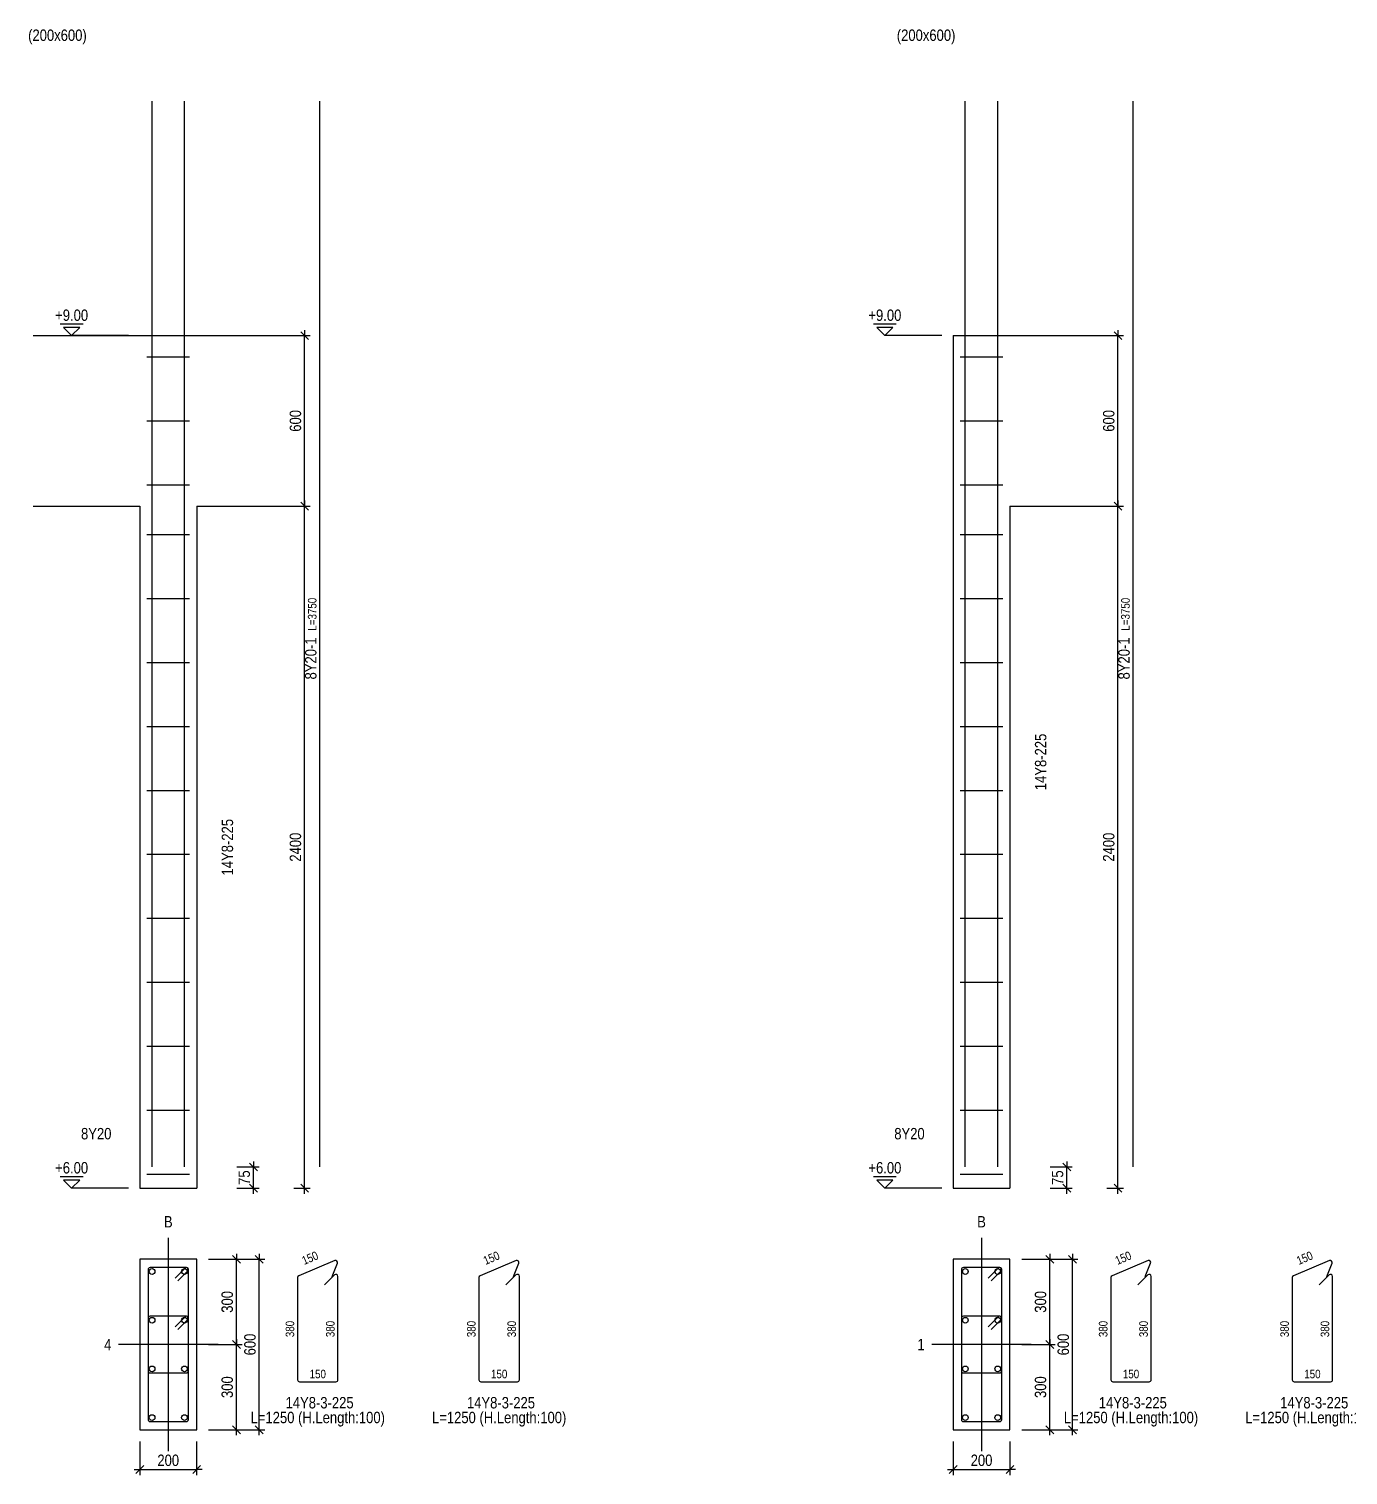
# Model space of a CAD drawing. Extents: x 0 to 206258, y -403073 to 0.
# Drawn here: x 64978 to 76581, y -143467 to -130745 of the extents above; entities that cross this region are included whole.
import ezdxf
from ezdxf.enums import TextEntityAlignment as Align
from ezdxf.lldxf.tags import DXFTag

# ---------------------------------------------------------------- set-up
doc = ezdxf.new("R2010")
doc.units = 0
doc.header["$LTSCALE"] = 1000
for name, color, linetype in [('Axis Line(Dir 1)', 8, 'CENTER2'), ('Axis Line(Dir 2)', 150, 'CENTER2'), ('Column Line(D)', 1, 'Continuous'), ('Dimension Line', 5, 'Continuous'), ('Dimension Text', 5, 'Continuous'), ('Link Line', 3, 'Continuous'), ('Rebar Label', 6, 'Continuous'), ('Rebar Length Text', 8, 'Continuous'), ('Rebar Line', 7, 'Continuous'), ('Top Rebar Label', 6, 'Continuous'), ('Top Rebar Length Text', 8, 'Continuous'), ('Top Rebar Line', 7, 'Continuous')]:
    doc.layers.add(name, color=color, linetype=linetype)
for name, color, linetype, true_color in [('Column Size Label (D)', 94, 'Continuous', 0x008100), ('Level Mark Line', 253, 'Continuous', 0x828282), ('Level Mark Text', 253, 'Continuous', 0x828282), ('Link Label', 94, 'Continuous', 0x008100), ('Link Length Text', 94, 'Continuous', 0x008100)]:
    doc.layers.add(name, color=color, linetype=linetype, true_color=true_color)
doc.styles.add('Column Size Label (D)', font='ARIALN.TTF', dxfattribs={"height": 100})
doc.styles.add('Dimension Text', font='ARIALN.TTF', dxfattribs={"height": 100})
doc.styles.add('Level Mark Text', font='ARIALN.TTF', dxfattribs={"height": 100})
doc.styles.add('Link Label', font='ARIALN.TTF', dxfattribs={"height": 100})
doc.styles.add('Link Length Text', font='ARIALN.TTF', dxfattribs={"height": 100})
doc.styles.add('Rebar Label', font='ARIALN.TTF', dxfattribs={"height": 100})
doc.styles.add('Rebar Length Text', font='ARIALN.TTF', dxfattribs={"height": 75})
doc.styles.add('Top Rebar Label', font='ARIALN.TTF', dxfattribs={"height": 100})
doc.styles.add('Top Rebar Length Text', font='ARIALN.TTF', dxfattribs={"height": 75})
tags = doc.linetypes.add('CENTER2', pattern=[1.125, 0.75, -0.125, 0.125, -0.125]).pattern_tags.tags
tags[10:11] = [DXFTag(74, 4), DXFTag(75, 0), DXFTag(340, '0'), DXFTag(46, 0.0), DXFTag(50, 0.0), DXFTag(44, 0.0), DXFTag(45, 0.0)]
tags[8:9] = [DXFTag(74, 4), DXFTag(75, 0), DXFTag(340, '0'), DXFTag(46, 0.0), DXFTag(50, 0.0), DXFTag(44, 0.0), DXFTag(45, 0.0)]
tags[6:7] = [DXFTag(74, 4), DXFTag(75, 0), DXFTag(340, '0'), DXFTag(46, 0.0), DXFTag(50, 0.0), DXFTag(44, 0.0), DXFTag(45, 0.0)]
tags[4:5] = [DXFTag(74, 4), DXFTag(75, 0), DXFTag(340, '0'), DXFTag(46, 0.0), DXFTag(50, 0.0), DXFTag(44, 0.0), DXFTag(45, 0.0)]
doc.dimstyles.new('COLUMNELV', dxfattribs={"dimtxt": 100, "dimasz": 30, "dimexe": 48.3, "dimexo": 103.5, "dimgap": 30, "dimtad": 1, "dimtoh": 1, "dimdec": 1, "dimlfac": 0.4, "dimdsep": 46, "dimtxsty": 'Dimension Text', "dimblk": 'PCDIM_TICK', "dimcen": 0.09, "dimclrd": 5, "dimclre": 5, "dimclrt": 5, "dimadec": 1, "dimazin": 0, "dimtp": 1, "dimtm": 1, "dimtfac": 1, "dimtdec": 4, "dimtofl": 0, "dimtmove": 0, "dimatfit": 3, "dimfxl": 1, "dimtolj": 1, "dimtzin": 0, "dimarcsym": 0})

# ---------------------------------------------------------------- blocks, each defined once
blk = doc.blocks.new('PCDIM_TICK')
at = {"layer": 'Dimension Line', "color": 0, "transparency": 33554687}
for p, q in [((1.15, 1.15), (-1.15, -1.15)), ((1.61, 0), (0, 0))]:
    blk.add_line(p, q, dxfattribs=at)
blk = doc.blocks.new('*U2335')
at = {"layer": 'Dimension Line', "color": 5, "true_color": 0x0000ff, "transparency": 16777216}
for p, q in [((67307, -134943), (67452, -134943)), ((67403, -140943), (67403, -134943)), ((67307, -140943), (67452, -140943))]:
    blk.add_line(p, q, dxfattribs=at)
at = {"layer": 'Dimension Line', "color": 5, "true_color": 0x0000ff, "transparency": 16777216, "xscale": 30, "yscale": 30}
for p, rotation in [((67403, -134943), 89.99999999999447), ((67403, -140943), 269.9999999999834)]:
    blk.add_blockref('PCDIM_TICK', p, dxfattribs=dict(at, rotation=rotation))
at = {"layer": 'Dimension Line', "color": 5, "true_color": 0x0000ff, "transparency": 16777216, "insert": (67373, -137943), "char_height": 100, "width": 247.25, "attachment_point": 8, "rotation": 90, "style": 'Dimension Text'}
blk.add_mtext('2400', dxfattribs=at)
blk = doc.blocks.new('*U2336')
at = {"layer": 'Dimension Line', "color": 5, "true_color": 0x0000ff, "transparency": 16777216}
for p, q in [((67307, -133443), (67452, -133443)), ((67403, -134943), (67403, -133443)), ((67307, -134943), (67452, -134943))]:
    blk.add_line(p, q, dxfattribs=at)
at = {"layer": 'Dimension Line', "color": 5, "true_color": 0x0000ff, "transparency": 16777216, "xscale": 30, "yscale": 30}
for p, rotation in [((67403, -133443), 89.99999999999447), ((67403, -134943), 269.9999999999834)]:
    blk.add_blockref('PCDIM_TICK', p, dxfattribs=dict(at, rotation=rotation))
at = {"layer": 'Dimension Line', "color": 5, "true_color": 0x0000ff, "transparency": 16777216, "insert": (67373, -134193), "char_height": 100, "width": 181.97, "attachment_point": 8, "rotation": 90, "style": 'Dimension Text'}
blk.add_mtext('600', dxfattribs=at)
blk = doc.blocks.new('*U2337')
at = {"layer": 'Dimension Line', "color": 5, "true_color": 0x0000ff, "transparency": 16777216}
for p, q in [((66807, -140756), (67002, -140756)), ((66953, -140943), (66953, -140756)), ((66807, -140943), (67002, -140943))]:
    blk.add_line(p, q, dxfattribs=at)
at = {"layer": 'Dimension Line', "color": 5, "true_color": 0x0000ff, "transparency": 16777216, "xscale": 30, "yscale": 30}
for p, rotation in [((66953, -140756), 89.99999999999447), ((66953, -140943), 269.9999999999834)]:
    blk.add_blockref('PCDIM_TICK', p, dxfattribs=dict(at, rotation=rotation))
at = {"layer": 'Dimension Line', "color": 5, "true_color": 0x0000ff, "transparency": 16777216, "insert": (66923, -140850), "char_height": 100, "width": 117.23, "attachment_point": 8, "rotation": 90, "style": 'Dimension Text'}
blk.add_mtext('75', dxfattribs=at)
blk = doc.blocks.new('*U2338')
at = {"layer": 'Dimension Line', "color": 5, "true_color": 0x0000ff, "transparency": 16777216}
for p, q in [((65953, -143172), (65953, -143467)), ((66453, -143172), (66453, -143467)), ((65953, -143418), (66453, -143418))]:
    blk.add_line(p, q, dxfattribs=at)
at = {"layer": 'Dimension Line', "color": 5, "true_color": 0x0000ff, "transparency": 16777216, "xscale": 30, "yscale": 30, "rotation": 180.0000000000004}
blk.add_blockref('PCDIM_TICK', (65953, -143418), dxfattribs=at)
at = {"layer": 'Dimension Line', "color": 5, "true_color": 0x0000ff, "transparency": 16777216, "xscale": 30, "yscale": 30}
blk.add_blockref('PCDIM_TICK', (66453, -143418), dxfattribs=at)
at = {"layer": 'Dimension Line', "color": 5, "true_color": 0x0000ff, "transparency": 16777216, "insert": (66203, -143388), "char_height": 100, "width": 182.77, "attachment_point": 8, "style": 'Dimension Text'}
blk.add_mtext('200', dxfattribs=at)
blk = doc.blocks.new('*U2339')
at = {"layer": 'Dimension Line', "color": 5, "true_color": 0x0000ff, "transparency": 16777216}
for p, q in [((66557, -142318), (66852, -142318)), ((66803, -143068), (66803, -142318)), ((66557, -143068), (66852, -143068))]:
    blk.add_line(p, q, dxfattribs=at)
at = {"layer": 'Dimension Line', "color": 5, "true_color": 0x0000ff, "transparency": 16777216, "xscale": 30, "yscale": 30}
for p, rotation in [((66803, -142318), 89.99999999999447), ((66803, -143068), 269.9999999999834)]:
    blk.add_blockref('PCDIM_TICK', p, dxfattribs=dict(at, rotation=rotation))
at = {"layer": 'Dimension Line', "color": 5, "true_color": 0x0000ff, "transparency": 16777216, "insert": (66773, -142693), "char_height": 100, "width": 181.5, "attachment_point": 8, "rotation": 90, "style": 'Dimension Text'}
blk.add_mtext('300', dxfattribs=at)
blk = doc.blocks.new('*U2340')
at = {"layer": 'Dimension Line', "color": 5, "true_color": 0x0000ff, "transparency": 16777216}
for p, q in [((66557, -141568), (66852, -141568)), ((66803, -142318), (66803, -141568)), ((66557, -142318), (66852, -142318))]:
    blk.add_line(p, q, dxfattribs=at)
at = {"layer": 'Dimension Line', "color": 5, "true_color": 0x0000ff, "transparency": 16777216, "xscale": 30, "yscale": 30}
for p, rotation in [((66803, -141568), 89.99999999999447), ((66803, -142318), 269.9999999999834)]:
    blk.add_blockref('PCDIM_TICK', p, dxfattribs=dict(at, rotation=rotation))
at = {"layer": 'Dimension Line', "color": 5, "true_color": 0x0000ff, "transparency": 16777216, "insert": (66773, -141943), "char_height": 100, "width": 181.5, "attachment_point": 8, "rotation": 90, "style": 'Dimension Text'}
blk.add_mtext('300', dxfattribs=at)
blk = doc.blocks.new('*U2341')
at = {"layer": 'Dimension Line', "color": 5, "true_color": 0x0000ff, "transparency": 16777216}
for p, q in [((66557, -141568), (67052, -141568)), ((67003, -143068), (67003, -141568)), ((66557, -143068), (67052, -143068))]:
    blk.add_line(p, q, dxfattribs=at)
at = {"layer": 'Dimension Line', "color": 5, "true_color": 0x0000ff, "transparency": 16777216, "xscale": 30, "yscale": 30}
for p, rotation in [((67003, -141568), 89.99999999999447), ((67003, -143068), 269.9999999999834)]:
    blk.add_blockref('PCDIM_TICK', p, dxfattribs=dict(at, rotation=rotation))
at = {"layer": 'Dimension Line', "color": 5, "true_color": 0x0000ff, "transparency": 16777216, "insert": (66973, -142318), "char_height": 100, "width": 181.97, "attachment_point": 8, "rotation": 90, "style": 'Dimension Text'}
blk.add_mtext('600', dxfattribs=at)
blk = doc.blocks.new('*U2342')
at = {"layer": 'Dimension Line', "color": 5, "true_color": 0x0000ff, "transparency": 16777216}
for p, q in [((74460, -134943), (74605, -134943)), ((74557, -140943), (74557, -134943)), ((74460, -140943), (74605, -140943))]:
    blk.add_line(p, q, dxfattribs=at)
at = {"layer": 'Dimension Line', "color": 5, "true_color": 0x0000ff, "transparency": 16777216, "xscale": 30, "yscale": 30}
for p, rotation in [((74557, -134943), 89.99999999999447), ((74557, -140943), 269.9999999999834)]:
    blk.add_blockref('PCDIM_TICK', p, dxfattribs=dict(at, rotation=rotation))
at = {"layer": 'Dimension Line', "color": 5, "true_color": 0x0000ff, "transparency": 16777216, "insert": (74527, -137943), "char_height": 100, "width": 247.25, "attachment_point": 8, "rotation": 90, "style": 'Dimension Text'}
blk.add_mtext('2400', dxfattribs=at)
blk = doc.blocks.new('*U2343')
at = {"layer": 'Dimension Line', "color": 5, "true_color": 0x0000ff, "transparency": 16777216}
for p, q in [((74460, -133443), (74605, -133443)), ((74557, -134943), (74557, -133443)), ((74460, -134943), (74605, -134943))]:
    blk.add_line(p, q, dxfattribs=at)
at = {"layer": 'Dimension Line', "color": 5, "true_color": 0x0000ff, "transparency": 16777216, "xscale": 30, "yscale": 30}
for p, rotation in [((74557, -133443), 89.99999999999447), ((74557, -134943), 269.9999999999834)]:
    blk.add_blockref('PCDIM_TICK', p, dxfattribs=dict(at, rotation=rotation))
at = {"layer": 'Dimension Line', "color": 5, "true_color": 0x0000ff, "transparency": 16777216, "insert": (74527, -134193), "char_height": 100, "width": 181.97, "attachment_point": 8, "rotation": 90, "style": 'Dimension Text'}
blk.add_mtext('600', dxfattribs=at)
blk = doc.blocks.new('*U2344')
at = {"layer": 'Dimension Line', "color": 5, "true_color": 0x0000ff, "transparency": 16777216}
for p, q in [((73960, -140756), (74155, -140756)), ((74107, -140943), (74107, -140756)), ((73960, -140943), (74155, -140943))]:
    blk.add_line(p, q, dxfattribs=at)
at = {"layer": 'Dimension Line', "color": 5, "true_color": 0x0000ff, "transparency": 16777216, "xscale": 30, "yscale": 30}
for p, rotation in [((74107, -140756), 89.99999999999447), ((74107, -140943), 269.9999999999834)]:
    blk.add_blockref('PCDIM_TICK', p, dxfattribs=dict(at, rotation=rotation))
at = {"layer": 'Dimension Line', "color": 5, "true_color": 0x0000ff, "transparency": 16777216, "insert": (74077, -140850), "char_height": 100, "width": 117.23, "attachment_point": 8, "rotation": 90, "style": 'Dimension Text'}
blk.add_mtext('75', dxfattribs=at)
blk = doc.blocks.new('*U2345')
at = {"layer": 'Dimension Line', "color": 5, "true_color": 0x0000ff, "transparency": 16777216}
for p, q in [((73107, -143172), (73107, -143467)), ((73607, -143172), (73607, -143467)), ((73107, -143418), (73607, -143418))]:
    blk.add_line(p, q, dxfattribs=at)
at = {"layer": 'Dimension Line', "color": 5, "true_color": 0x0000ff, "transparency": 16777216, "xscale": 30, "yscale": 30, "rotation": 180.0000000000004}
blk.add_blockref('PCDIM_TICK', (73107, -143418), dxfattribs=at)
at = {"layer": 'Dimension Line', "color": 5, "true_color": 0x0000ff, "transparency": 16777216, "xscale": 30, "yscale": 30}
blk.add_blockref('PCDIM_TICK', (73607, -143418), dxfattribs=at)
at = {"layer": 'Dimension Line', "color": 5, "true_color": 0x0000ff, "transparency": 16777216, "insert": (73357, -143388), "char_height": 100, "width": 182.77, "attachment_point": 8, "style": 'Dimension Text'}
blk.add_mtext('200', dxfattribs=at)
blk = doc.blocks.new('*U2346')
at = {"layer": 'Dimension Line', "color": 5, "true_color": 0x0000ff, "transparency": 16777216}
for p, q in [((73710, -142318), (74005, -142318)), ((73957, -143068), (73957, -142318)), ((73710, -143068), (74005, -143068))]:
    blk.add_line(p, q, dxfattribs=at)
at = {"layer": 'Dimension Line', "color": 5, "true_color": 0x0000ff, "transparency": 16777216, "xscale": 30, "yscale": 30}
for p, rotation in [((73957, -142318), 89.99999999999447), ((73957, -143068), 269.9999999999834)]:
    blk.add_blockref('PCDIM_TICK', p, dxfattribs=dict(at, rotation=rotation))
at = {"layer": 'Dimension Line', "color": 5, "true_color": 0x0000ff, "transparency": 16777216, "insert": (73927, -142693), "char_height": 100, "width": 181.5, "attachment_point": 8, "rotation": 90, "style": 'Dimension Text'}
blk.add_mtext('300', dxfattribs=at)
blk = doc.blocks.new('*U2347')
at = {"layer": 'Dimension Line', "color": 5, "true_color": 0x0000ff, "transparency": 16777216}
for p, q in [((73710, -141568), (74005, -141568)), ((73957, -142318), (73957, -141568)), ((73710, -142318), (74005, -142318))]:
    blk.add_line(p, q, dxfattribs=at)
at = {"layer": 'Dimension Line', "color": 5, "true_color": 0x0000ff, "transparency": 16777216, "xscale": 30, "yscale": 30}
for p, rotation in [((73957, -141568), 89.99999999999447), ((73957, -142318), 269.9999999999834)]:
    blk.add_blockref('PCDIM_TICK', p, dxfattribs=dict(at, rotation=rotation))
at = {"layer": 'Dimension Line', "color": 5, "true_color": 0x0000ff, "transparency": 16777216, "insert": (73927, -141943), "char_height": 100, "width": 181.5, "attachment_point": 8, "rotation": 90, "style": 'Dimension Text'}
blk.add_mtext('300', dxfattribs=at)
blk = doc.blocks.new('*U2348')
at = {"layer": 'Dimension Line', "color": 5, "true_color": 0x0000ff, "transparency": 16777216}
for p, q in [((73710, -141568), (74205, -141568)), ((74157, -143068), (74157, -141568)), ((73710, -143068), (74205, -143068))]:
    blk.add_line(p, q, dxfattribs=at)
at = {"layer": 'Dimension Line', "color": 5, "true_color": 0x0000ff, "transparency": 16777216, "xscale": 30, "yscale": 30}
for p, rotation in [((74157, -141568), 89.99999999999447), ((74157, -143068), 269.9999999999834)]:
    blk.add_blockref('PCDIM_TICK', p, dxfattribs=dict(at, rotation=rotation))
at = {"layer": 'Dimension Line', "color": 5, "true_color": 0x0000ff, "transparency": 16777216, "insert": (74127, -142318), "char_height": 100, "width": 181.97, "attachment_point": 8, "rotation": 90, "style": 'Dimension Text'}
blk.add_mtext('600', dxfattribs=at)

msp = doc.modelspace()

# ---------------------------------------------------------------- linework, layer by layer
at = {"layer": 'Axis Line(Dir 1)', "transparency": 33554687}
for points in [[(66640.984, -142318.253), (65765.984, -142318.253)], [(73794.369, -142318.253), (72919.369, -142318.253)]]:
    msp.add_lwpolyline(points, dxfattribs=at)
at = {"layer": 'Axis Line(Dir 2)', "transparency": 33554687}
for points in [[(66203.484, -141380.753), (66203.484, -143255.753)], [(73356.869, -141380.753), (73356.869, -143255.753)]]:
    msp.add_lwpolyline(points, dxfattribs=at)
at = {"layer": 'Column Line(D)', "transparency": 33554687}
for points in [[(65015.984, -133443.253), (65953.484, -133443.253)], [(65953.484, -133443.253), (66453.484, -133443.253)], [(66453.484, -133443.253), (67390.984, -133443.253)], [(73106.869, -133443.253), (73106.869, -140943.253)], [(73106.869, -133443.253), (73606.869, -133443.253)], [(73606.869, -133443.253), (74544.369, -133443.253)], [(65015.984, -134943.253), (65953.484, -134943.253)], [(65953.484, -134943.253), (65953.484, -140943.253)], [(66453.484, -134943.253), (67390.984, -134943.253)], [(66453.484, -134943.253), (66453.484, -140943.253)], [(73606.869, -134943.253), (74544.369, -134943.253)], [(73606.869, -134943.253), (73606.869, -140943.253)], [(65953.484, -140943.253), (66453.484, -140943.253)], [(73106.869, -140943.253), (73606.869, -140943.253)]]:
    msp.add_lwpolyline(points, dxfattribs=at)
for points in [[(65953.484, -143068.253), (66453.484, -143068.253), (66453.484, -141568.253), (65953.484, -141568.253)], [(73106.869, -143068.253), (73606.869, -143068.253), (73606.869, -141568.253), (73106.869, -141568.253)]]:
    msp.add_lwpolyline(points, close=True, dxfattribs=at)
at = {"layer": 'Level Mark Line', "transparency": 33554687}
for points in [[(65453.484, -133343.253), (65253.484, -133343.253)], [(65353.484, -133443.253), (65424.194, -133372.542), (65282.773, -133372.542), (65353.484, -133443.253)], [(65853.484, -133443.253), (65353.484, -133443.253)], [(72606.869, -133343.253), (72406.869, -133343.253)], [(72506.869, -133443.253), (72577.579, -133372.542), (72436.158, -133372.542), (72506.869, -133443.253)], [(73006.869, -133443.253), (72506.869, -133443.253)], [(65453.484, -140843.253), (65253.484, -140843.253)], [(65353.484, -140943.253), (65424.194, -140872.542), (65282.773, -140872.542), (65353.484, -140943.253)], [(65853.484, -140943.253), (65353.484, -140943.253)], [(72606.869, -140843.253), (72406.869, -140843.253)], [(72506.869, -140943.253), (72577.579, -140872.542), (72436.158, -140872.542), (72506.869, -140943.253)], [(73006.869, -140943.253), (72506.869, -140943.253)]]:
    msp.add_lwpolyline(points, dxfattribs=at)
at = {"layer": 'Link Line', "transparency": 33554687}
for p, q in [((66015.984, -133630.753), (66390.984, -133630.753)), ((73169.369, -133630.753), (73544.369, -133630.753)), ((66015.984, -134193.253), (66390.984, -134193.253)), ((73169.369, -134193.253), (73544.369, -134193.253)), ((66015.984, -134755.753), (66390.984, -134755.753)), ((73169.369, -134755.753), (73544.369, -134755.753)), ((66015.984, -135193.253), (66390.984, -135193.253)), ((73169.369, -135193.253), (73544.369, -135193.253)), ((66015.984, -135755.753), (66390.984, -135755.753)), ((73169.369, -135755.753), (73544.369, -135755.753)), ((66015.984, -136318.253), (66390.984, -136318.253)), ((73169.369, -136318.253), (73544.369, -136318.253)), ((66015.984, -136880.753), (66390.984, -136880.753)), ((73169.369, -136880.753), (73544.369, -136880.753)), ((66015.984, -137443.253), (66390.984, -137443.253)), ((73169.369, -137443.253), (73544.369, -137443.253)), ((66015.984, -138005.753), (66390.984, -138005.753)), ((73169.369, -138005.753), (73544.369, -138005.753)), ((66015.984, -138568.253), (66390.984, -138568.253)), ((73169.369, -138568.253), (73544.369, -138568.253)), ((66015.984, -139130.753), (66390.984, -139130.753)), ((73169.369, -139130.753), (73544.369, -139130.753)), ((66015.984, -139693.253), (66390.984, -139693.253)), ((73169.369, -139693.253), (73544.369, -139693.253)), ((66015.984, -140255.753), (66390.984, -140255.753)), ((73169.369, -140255.753), (73544.369, -140255.753)), ((66015.984, -140818.253), (66390.984, -140818.253)), ((73169.369, -140818.253), (73544.369, -140818.253))]:
    msp.add_line(p, q, dxfattribs=at)
for points in [[(67644.001, -141718.604), (67691.017, -141602.783, 0.668178638), (67667.991, -141580.081), (67351.672, -141713.736, 0.301414294), (67340.984, -141729.857), (67340.984, -142627.419, 0.414213562), (67358.484, -142644.919), (67678.484, -142644.919, 0.414213562), (67695.984, -142627.419), (67695.984, -141718.253, 0.668178638), (67666.109, -141705.878), (67577.721, -141794.267)], [(69239.59, -141718.604), (69286.607, -141602.784, 0.668178638), (69263.581, -141580.081), (68947.262, -141713.737, 0.301414294), (68936.574, -141729.857), (68936.574, -142627.42, 0.414213562), (68954.074, -142644.92), (69274.074, -142644.92, 0.414213562), (69291.574, -142627.42), (69291.574, -141718.253, 0.668178638), (69261.699, -141705.879), (69173.311, -141794.267)], [(74797.385, -141718.604), (74844.402, -141602.783, 0.668178638), (74821.375, -141580.081), (74505.057, -141713.736, 0.301414294), (74494.369, -141729.857), (74494.369, -142627.419, 0.414213562), (74511.869, -142644.919), (74831.869, -142644.919, 0.414213562), (74849.369, -142627.419), (74849.369, -141718.253, 0.668178638), (74819.494, -141705.878), (74731.106, -141794.267)], [(76392.975, -141718.604), (76439.991, -141602.784, 0.668178638), (76416.965, -141580.081), (76100.647, -141713.737, 0.301414294), (76089.958, -141729.857), (76089.958, -142627.42, 0.414213562), (76107.458, -142644.92), (76427.458, -142644.92, 0.414213562), (76444.958, -142627.42), (76444.958, -141718.253, 0.668178638), (76415.084, -141705.879), (76326.696, -141794.267)], [(66287.47, -141759.016), (66375.858, -141670.627, 0.668178638), (66363.484, -141640.753), (66043.484, -141640.753, 0.414213562), (66025.984, -141658.253), (66025.984, -142549.919, 0.414213562), (66043.484, -142567.419), (66363.484, -142567.419, 0.414213562), (66380.984, -142549.919), (66380.984, -141658.253, 0.668178638), (66351.109, -141645.878), (66262.721, -141734.267)], [(73440.855, -141759.016), (73529.243, -141670.627, 0.668178638), (73516.869, -141640.753), (73196.869, -141640.753, 0.414213562), (73179.369, -141658.253), (73179.369, -142549.919, 0.414213562), (73196.869, -142567.419), (73516.869, -142567.419, 0.414213562), (73534.369, -142549.919), (73534.369, -141658.253, 0.668178638), (73504.494, -141645.878), (73416.106, -141734.267)], [(66287.47, -142187.349), (66375.858, -142098.961, 0.668178638), (66363.484, -142069.086), (66043.484, -142069.086, 0.414213562), (66025.984, -142086.586), (66025.984, -142978.253, 0.414213562), (66043.484, -142995.753), (66363.484, -142995.753, 0.414213562), (66380.984, -142978.253), (66380.984, -142086.586, 0.668178638), (66351.109, -142074.212), (66262.721, -142162.6)], [(73440.855, -142187.349), (73529.243, -142098.961, 0.668178638), (73516.869, -142069.086), (73196.869, -142069.086, 0.414213562), (73179.369, -142086.586), (73179.369, -142978.253, 0.414213562), (73196.869, -142995.753), (73516.869, -142995.753, 0.414213562), (73534.369, -142978.253), (73534.369, -142086.586, 0.668178638), (73504.494, -142074.212), (73416.106, -142162.6)]]:
    msp.add_lwpolyline(points, format="xyb", dxfattribs=at)
at = {"layer": 'Rebar Line', "transparency": 33554687}
for centre in [(66060.984, -141675.753), (66345.984, -141675.753), (73214.369, -141675.753), (73499.369, -141675.753), (66060.984, -142104.086), (66345.984, -142104.086), (73214.369, -142104.086), (73499.369, -142104.086), (66060.984, -142532.419), (66345.984, -142532.419), (73214.369, -142532.419), (73499.369, -142532.419), (66060.984, -142960.753), (66345.984, -142960.753), (73214.369, -142960.753), (73499.369, -142960.753)]:
    msp.add_circle(centre, 25, dxfattribs=at)
at = {"layer": 'Top Rebar Line', "transparency": 33554687}
for points in [[(66060.984, -140755.753), (66060.984, -131380.753)], [(66345.984, -140755.753), (66345.984, -131380.753)], [(67536.837, -140755.753), (67536.837, -131380.753)], [(73214.369, -140755.753), (73214.369, -131380.753)], [(73499.369, -140755.753), (73499.369, -131380.753)], [(74690.221, -140755.753), (74690.221, -131380.753)]]:
    msp.add_lwpolyline(points, dxfattribs=at)

# ---------------------------------------------------------------- texts
at = {"layer": 'Column Size Label (D)', "transparency": 33554687, "style": 'Column Size Label (D)'}
for p in [(65228.484, -130750.237), (72869.369, -130750.237)]:
    msp.add_text('(200x600)', height=100, dxfattribs=at).set_placement(p, align=Align.TOP_CENTER)
at = {"layer": 'Dimension Text', "transparency": 33554687, "style": 'Dimension Text'}
for p in [(66203.484, -141318.253), (73356.869, -141318.253)]:
    msp.add_text('B', height=100, dxfattribs=at).set_placement(p, align=Align.BOTTOM_CENTER)
for s, p in [('4', (65703.484, -142318.253)), ('1', (72856.869, -142318.253))]:
    msp.add_text(s, height=100, dxfattribs=at).set_placement(p, align=Align.MIDDLE_RIGHT)
at = {"layer": 'Level Mark Text', "transparency": 33554687, "style": 'Level Mark Text'}
for s, p in [('+9.00', (65353.484, -133343.253)), ('+9.00', (72506.869, -133343.253)), ('+6.00', (65353.484, -140843.253)), ('+6.00', (72506.869, -140843.253))]:
    msp.add_text(s, height=100, dxfattribs=at).set_placement(p, align=Align.BOTTOM_CENTER)
at = {"layer": 'Link Label', "transparency": 33554687, "style": 'Link Label'}
for p in [(67518.484, -142879.919), (69114.074, -142879.92), (74671.869, -142879.919), (76267.458, -142879.92)]:
    msp.add_text(' 14Y8-3-225', height=100, dxfattribs=at).set_placement(p, align=Align.CENTER)
at = {"layer": 'Link Length Text', "transparency": 33554687, "style": 'Link Length Text'}
for p in [(67518.484, -143009.919), (69114.074, -143009.92), (74671.869, -143009.919), (76267.458, -143009.92)]:
    msp.add_text('L=1250 (H.Length:100)', height=100, dxfattribs=at).set_placement(p, align=Align.CENTER)
at = {"layer": 'Rebar Label', "transparency": 33554687, "style": 'Rebar Label'}
for p in [(73956.869, -137193.253), (66803.484, -137943.253)]:
    msp.add_text('14Y8-225', height=100, rotation=90, dxfattribs=at).set_placement(p, align=Align.BOTTOM_CENTER)
at = {"layer": 'Rebar Length Text', "transparency": 33554687, "style": 'Rebar Length Text'}
for s, rotation, p in [('150', 22.9057699, (67464.705, -141590.976)), ('150', 22.9057699, (69060.295, -141590.977)), ('150', 22.9057699, (74618.09, -141590.976)), ('150', 22.9057699, (76213.68, -141590.977)), ('380', 90, (67310.984, -142181.586)), ('380', 90, (67665.984, -142181.586)), ('380', 90, (68906.574, -142181.586)), ('380', 90, (69261.574, -142181.586)), ('380', 90, (74464.369, -142181.586)), ('380', 90, (74819.369, -142181.586)), ('380', 90, (76059.958, -142181.586)), ('380', 90, (76414.958, -142181.586))]:
    msp.add_text(s, height=75, rotation=rotation, dxfattribs=at).set_placement(p, align=Align.CENTER)
for p in [(67518.484, -142614.919), (69114.074, -142614.92), (74671.869, -142614.919), (76267.458, -142614.92)]:
    msp.add_text('150', height=75, dxfattribs=at).set_placement(p, align=Align.CENTER)
at = {"layer": 'Top Rebar Label', "transparency": 33554687, "style": 'Top Rebar Label'}
for p in [(67506.837, -136098.253), (74660.221, -136098.253)]:
    msp.add_text(' 8Y20-1', height=100, rotation=90, dxfattribs=at).set_placement(p, align=Align.RIGHT)
for p in [(65703.484, -140543.253), (72856.869, -140543.253)]:
    msp.add_text(' 8Y20', height=100, dxfattribs=at).set_placement(p, align=Align.BOTTOM_RIGHT)
at = {"layer": 'Top Rebar Length Text', "transparency": 33554687, "style": 'Top Rebar Length Text'}
for p in [(67506.837, -136038.253), (74660.221, -136038.253)]:
    msp.add_text('L=3750', height=75, rotation=90, dxfattribs=at).set_placement(p)

# ---------------------------------------------------------------- dimensions: what is measured, and where the dimension line sits
at = {"layer": 'Dimension Line', "transparency": 33554687}
for p1, p2, distance, picture, middle in [((67203.484, -134943.253), (67203.484, -133443.253), -200, '*U2336', (67403.484, -134193.253)), ((74356.869, -134943.253), (74356.869, -133443.253), -200, '*U2343', (74556.869, -134193.253)), ((67203.484, -140943.253), (67203.484, -134943.253), -200, '*U2335', (67403.484, -137943.253)), ((74356.869, -140943.253), (74356.869, -134943.253), -200, '*U2342', (74556.869, -137943.253)), ((66703.484, -140943.253), (66703.484, -140755.753), -250, '*U2337', (66953.484, -140849.503)), ((73856.869, -140943.253), (73856.869, -140755.753), -250, '*U2344', (74106.869, -140849.503)), ((66453.484, -142318.253), (66453.484, -141568.253), -350, '*U2340', (66803.484, -141943.253)), ((66453.484, -143068.253), (66453.484, -141568.253), -550, '*U2341', (67003.484, -142318.253)), ((73606.869, -142318.253), (73606.869, -141568.253), -350, '*U2347', (73956.869, -141943.253)), ((73606.869, -143068.253), (73606.869, -141568.253), -550, '*U2348', (74156.869, -142318.253)), ((66453.484, -143068.253), (66453.484, -142318.253), -350, '*U2339', (66803.484, -142693.253)), ((73606.869, -143068.253), (73606.869, -142318.253), -350, '*U2346', (73956.869, -142693.253)), ((65953.484, -143068.253), (66453.484, -143068.253), -350, '*U2338', (66203.484, -143418.253)), ((73106.869, -143068.253), (73606.869, -143068.253), -350, '*U2345', (73356.869, -143418.253))]:
    dim = msp.add_aligned_dim(p1=p1, p2=p2, distance=distance, dimstyle='COLUMNELV', override={"dimscale": 1, "dimtxt": 100, "dimasz": 30, "dimexe": 48.3, "dimexo": 103.5, "dimgap": 30, "dimtad": 1, "dimtih": 0, "dimdec": 1, "dimlfac": 0.4, "dimzin": 8, "dimlunit": 2, "dimpost": '', "dimtxsty": 'Dimension Text', "dimblk": 'PCDIM_TICK', "dimse1": 0, "dimse2": 0, "dimsd2": 0, "dimclrd": 5, "dimclre": 5, "dimclrt": 5, "dimaunit": 0, "dimadec": 1, "dimazin": 0, "dimtol": 0, "dimtp": 1, "dimtm": 1, "dimtmove": 0}, dxfattribs=at)
    dim.commit()
    dim.dimension.update_dxf_attribs({"geometry": picture, "text_midpoint": middle})

doc.saveas('drawing.dxf')
